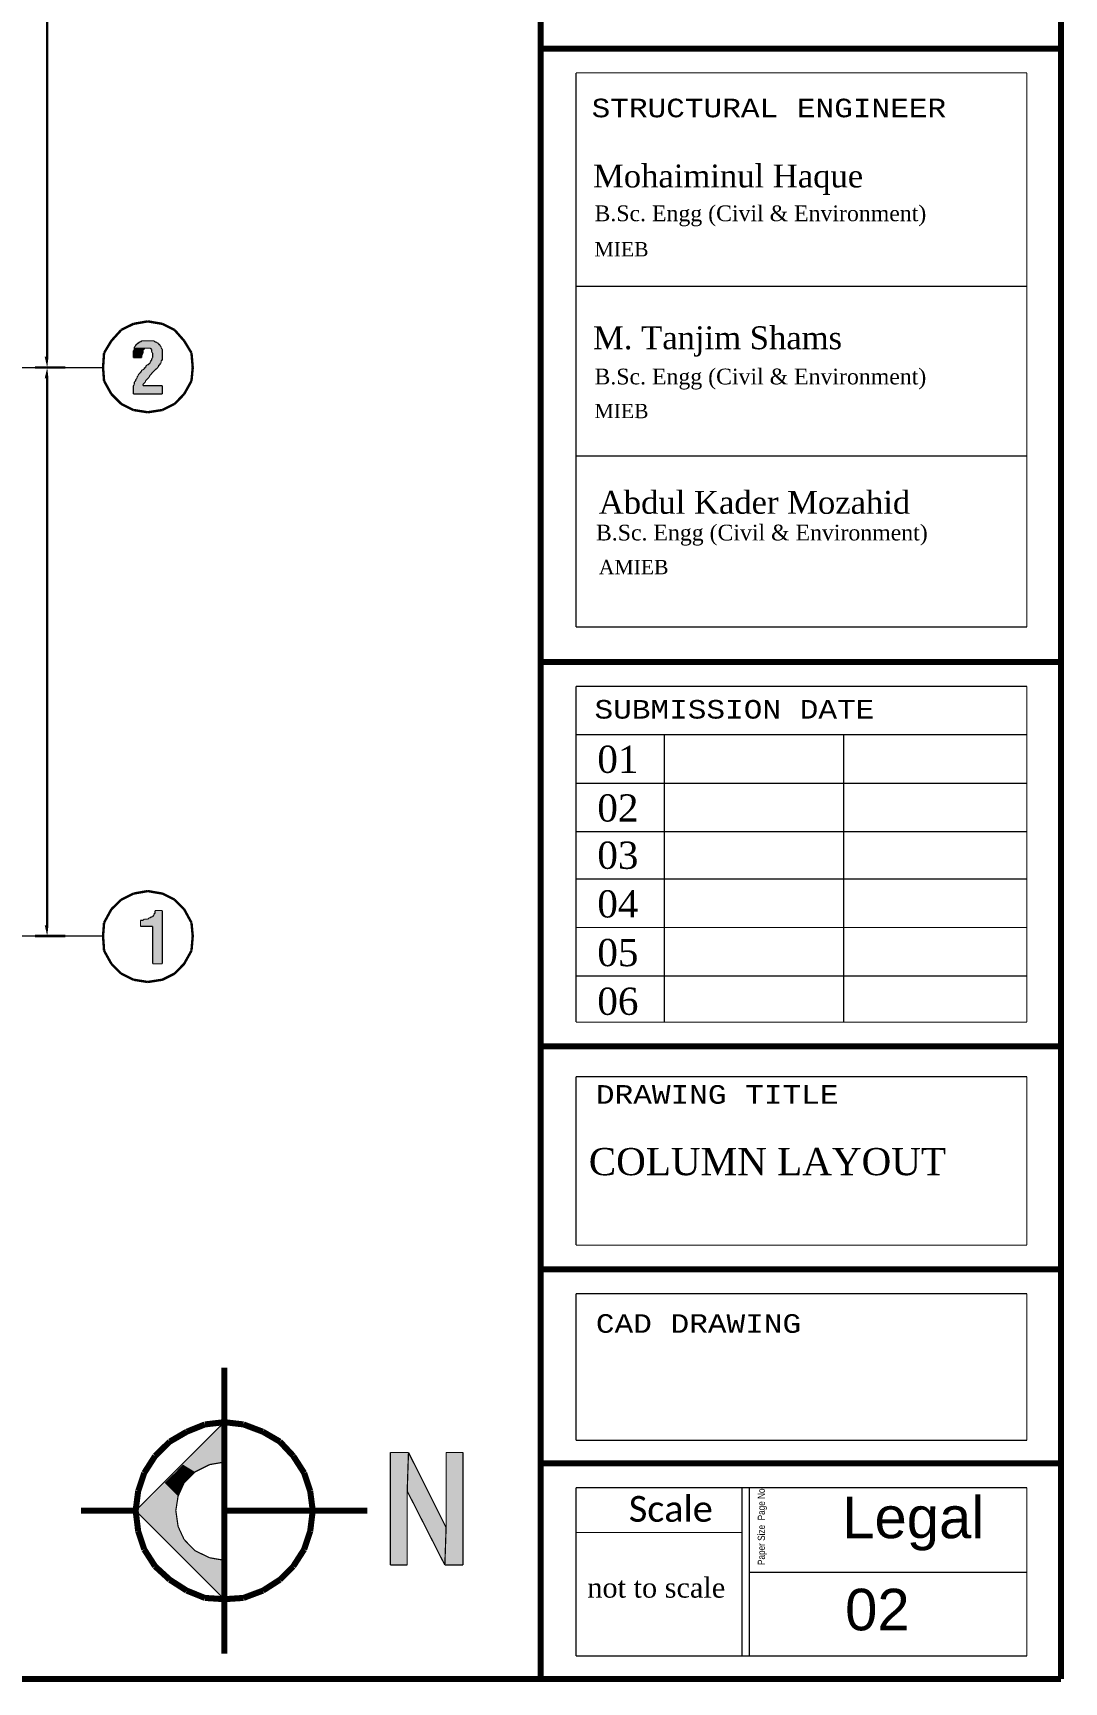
# Model space of a CAD drawing. Header units: millimetres. Extents: x 5 to 350, y 3 to 213.
# Drawn here: x 278.5 to 350.5, y 2.9 to 118.1 of the extents above; entities that cross this region are included whole.
import ezdxf

# ---------------------------------------------------------------- set-up
doc = ezdxf.new("R2010")
doc.units = ezdxf.units.MM
for name, color, linetype in [('H', 251, 'Continuous'), ('P', 255, 'Continuous'), ('T', 255, 'Continuous')]:
    doc.layers.add(name, color=color, linetype=linetype)
doc.styles.get("Standard").update_dxf_attribs({"font": 'arial.ttf'})

msp = doc.modelspace()

# ---------------------------------------------------------------- hatches: boundary and pattern name
at = {"layer": 'H', "linetype": 'Continuous'}
for points in [[(285.503, 92.886), (285.503, 93.468), (285.574, 93.557), (285.574, 93.733), (285.662, 93.804), (285.662, 93.892), (285.75, 93.98), (285.75, 94.068), (285.838, 94.156), (285.838, 94.227), (286.085, 94.492), (286.085, 94.58), (286.173, 94.58), (286.262, 94.65), (286.262, 94.738), (286.35, 94.738), (286.42, 94.915), (286.508, 94.915), (286.685, 95.074), (286.685, 95.162), (286.773, 95.25), (286.773, 95.338), (286.844, 95.426), (286.844, 95.762), (286.773, 95.85), (286.773, 96.008), (286.685, 96.097), (285.574, 96.097), (285.574, 96.185), (285.662, 96.273), (285.662, 96.344), (285.75, 96.344), (285.75, 96.432), (285.838, 96.432), (285.926, 96.52), (285.997, 96.52), (286.085, 96.608), (286.932, 96.608), (287.02, 96.52), (287.108, 96.52), (287.196, 96.432), (287.267, 96.432), (287.267, 96.344), (287.355, 96.344), (287.355, 96.273), (287.443, 96.185), (287.443, 96.097), (287.532, 96.008), (287.532, 95.25), (287.443, 95.25), (287.443, 95.074), (287.355, 95.003), (287.355, 94.915), (287.267, 94.915), (287.267, 94.827), (286.685, 94.227), (286.597, 94.068), (286.35, 93.804), (286.35, 93.733), (286.173, 93.557), (286.173, 93.468), (287.532, 93.468), (287.532, 92.886), (285.503, 92.886)], [(285.503, 95.426), (285.503, 95.92), (285.574, 96.008), (285.574, 96.097), (286.262, 96.097), (286.262, 96.008), (286.173, 96.008), (286.173, 95.762), (286.085, 95.585), (286.085, 95.426), (285.503, 95.426)], [(279.488, 94.738), (279.312, 95.497), (279.576, 95.497), (279.488, 94.738)], [(279.312, 93.98), (279.488, 94.738), (279.576, 93.98), (279.312, 93.98)], [(286.844, 53.093), (286.844, 55.704), (285.997, 55.704), (285.997, 56.127), (286.173, 56.127), (286.262, 56.215), (286.508, 56.215), (286.597, 56.303), (286.685, 56.303), (286.773, 56.392), (286.844, 56.392), (286.932, 56.48), (286.932, 56.55), (287.02, 56.638), (287.02, 56.815), (287.532, 56.815), (287.532, 53.093), (286.844, 53.093)], [(279.488, 55.033), (279.312, 55.792), (279.576, 55.792), (279.488, 55.033)], [(289.137, 18.292), (291.853, 21.078), (291.853, 18.292), (289.137, 18.292)], [(303.442, 11.095), (303.442, 18.962), (304.712, 18.962), (304.624, 16.263), (304.624, 11.095), (303.442, 11.095)], [(307.252, 11.095), (304.624, 16.263), (304.712, 18.962), (307.34, 13.723), (307.252, 11.095)], [(307.252, 11.095), (307.34, 13.723), (307.34, 18.962), (308.522, 18.962), (308.522, 11.095), (307.252, 11.095)], [(287.69, 16.845), (288.466, 17.604), (289.048, 16.845), (287.69, 16.845)], [(288.466, 17.604), (288.96, 18.115), (289.807, 17.604), (288.466, 17.604)], [(289.048, 16.845), (288.466, 17.604), (289.807, 17.604), (289.048, 16.845)], [(288.96, 18.115), (289.137, 18.292), (290.83, 18.115), (288.96, 18.115)], [(289.807, 17.604), (288.96, 18.115), (290.83, 18.115), (289.807, 17.604)], [(290.83, 18.115), (289.137, 18.292), (291.853, 18.292), (290.83, 18.115)], [(286.773, 15.91), (287.69, 16.845), (288.625, 15.91), (286.773, 15.91)], [(288.625, 15.91), (287.69, 16.845), (289.048, 16.845), (288.625, 15.91)], [(285.662, 14.905), (286.773, 15.91), (288.466, 14.905), (285.662, 14.905)], [(288.466, 14.905), (286.773, 15.91), (288.625, 15.91), (288.466, 14.905)], [(286.773, 13.794), (285.662, 14.905), (288.625, 13.794), (286.773, 13.794)], [(288.625, 13.794), (285.662, 14.905), (288.466, 14.905), (288.625, 13.794)], [(287.69, 12.876), (286.773, 13.794), (289.048, 12.876), (287.69, 12.876)], [(289.048, 12.876), (286.773, 13.794), (288.625, 13.794), (289.048, 12.876)], [(288.466, 12.1), (287.69, 12.876), (289.807, 12.1), (288.466, 12.1)], [(289.807, 12.1), (287.69, 12.876), (289.048, 12.876), (289.807, 12.1)], [(288.96, 11.606), (288.466, 12.1), (290.83, 11.606), (288.96, 11.606)], [(290.83, 11.606), (288.466, 12.1), (289.807, 12.1), (290.83, 11.606)], [(289.137, 11.43), (288.96, 11.606), (291.853, 11.43), (289.137, 11.43)], [(291.853, 11.43), (288.96, 11.606), (290.83, 11.606), (291.853, 11.43)], [(291.853, 8.714), (289.137, 11.43), (291.853, 11.43), (291.853, 8.714)]]:
    msp.add_hatch(color=256, dxfattribs=at).paths.add_polyline_path(points)

# ---------------------------------------------------------------- linework, layer by layer
at = {"layer": 'P'}
for points, const_width in [([(313.937, 3.14), (313.937, 212.513)], 0.423), ([(313.937, 3.14), (313.937, 212.513)], 0.423), ([(350.273, 212.513), (350.273, 3.14)], 0.423), ([(350.273, 212.513), (350.273, 3.14)], 0.423), ([(313.937, 3.14), (313.937, 185.085)], 0.085), ([(313.937, 3.14), (313.937, 185.085)], 0.085), ([(350.273, 185.085), (350.273, 3.14)], 0.085), ([(350.273, 185.085), (350.273, 3.14)], 0.085), ([(279.488, 95.497), (279.488, 130.298)], 0.169), ([(313.937, 117.016), (350.273, 117.016)], 0.423), ([(313.937, 117.016), (350.273, 117.016)], 0.423), ([(347.892, 115.323), (316.406, 115.323)], 0.085), ([(316.406, 115.323), (347.892, 115.323)], 0.085), ([(316.406, 76.623), (316.406, 115.323)], 0.085), ([(316.406, 76.623), (316.406, 115.323)], 0.085), ([(316.406, 76.623), (316.406, 115.323)], 0.085), ([(347.892, 115.323), (347.892, 115.323)], 0.085), ([(347.892, 76.623), (347.892, 115.323)], 0.085), ([(347.892, 76.623), (347.892, 115.323)], 0.085), ([(347.892, 115.323), (347.892, 76.623)], 0.085), ([(347.892, 100.418), (316.406, 100.418)], 0.085), ([(286.508, 97.966), (285.503, 97.79)], 0.169), ([(287.532, 97.79), (286.508, 97.966)], 0.169), ([(284.656, 97.367), (283.968, 96.608)], 0.169), ([(285.503, 97.79), (284.656, 97.367)], 0.169), ([(288.378, 97.367), (287.532, 97.79)], 0.169), ([(289.048, 96.608), (288.378, 97.367)], 0.169), ([(283.457, 95.762), (283.386, 94.738)], 0.169), ([(283.968, 96.608), (283.457, 95.762)], 0.169), ([(285.574, 96.008), (285.503, 95.92)], 0.085), ([(285.503, 95.92), (285.503, 95.85)], 0.085), ([(285.503, 95.85), (285.503, 95.762)], 0.085), ([(285.503, 95.762), (285.503, 95.585)], 0.085), ([(285.503, 95.585), (285.503, 95.497)], 0.085), ([(285.662, 96.273), (285.574, 96.185)], 0.085), ([(285.574, 96.185), (285.574, 96.097)], 0.085), ([(285.574, 96.097), (285.574, 96.008)], 0.085), ([(286.508, 96.097), (285.574, 96.097)], 0.085), ([(285.574, 96.097), (286.508, 96.097)], 0.085), ([(285.75, 96.344), (285.662, 96.344)], 0.085), ([(285.662, 96.344), (285.662, 96.273)], 0.085), ([(285.838, 96.432), (285.75, 96.432)], 0.085), ([(285.75, 96.432), (285.75, 96.344)], 0.085), ([(285.926, 96.52), (285.838, 96.432)], 0.085), ([(285.997, 96.52), (285.926, 96.52)], 0.085), ([(286.085, 96.608), (285.997, 96.52)], 0.085), ([(286.173, 96.608), (286.085, 96.608)], 0.085), ([(286.085, 95.585), (286.173, 95.762)], 0.085), ([(286.085, 95.497), (286.085, 95.585)], 0.085), ([(286.262, 96.608), (286.173, 96.608)], 0.085), ([(286.173, 95.92), (286.173, 96.008)], 0.085), ([(286.173, 96.008), (286.262, 96.008)], 0.085), ([(286.173, 95.85), (286.173, 95.92)], 0.085), ([(286.173, 95.762), (286.173, 95.85)], 0.085), ([(286.42, 96.608), (286.262, 96.608)], 0.085), ([(286.262, 96.008), (286.262, 96.097)], 0.085), ([(286.262, 96.097), (286.35, 96.097)], 0.085), ([(286.35, 96.097), (286.508, 96.097)], 0.085), ([(286.508, 96.608), (286.42, 96.608)], 0.085), ([(286.597, 96.608), (286.508, 96.608)], 0.085), ([(286.508, 96.097), (286.597, 96.097)], 0.085), ([(286.773, 96.608), (286.597, 96.608)], 0.085), ([(286.597, 96.097), (286.685, 96.097)], 0.085), ([(286.685, 96.097), (286.773, 96.008)], 0.085), ([(286.844, 96.608), (286.773, 96.608)], 0.085), ([(286.773, 96.008), (286.773, 95.92)], 0.085), ([(286.773, 95.92), (286.773, 95.85)], 0.085), ([(286.773, 95.85), (286.844, 95.762)], 0.085), ([(286.932, 96.608), (286.844, 96.608)], 0.085), ([(286.844, 95.762), (286.844, 95.673)], 0.085), ([(286.844, 95.673), (286.844, 95.585)], 0.085), ([(286.844, 95.585), (286.844, 95.426)], 0.085), ([(287.02, 96.52), (286.932, 96.608)], 0.085), ([(287.108, 96.52), (287.02, 96.52)], 0.085), ([(287.196, 96.432), (287.108, 96.52)], 0.085), ([(287.267, 96.432), (287.196, 96.432)], 0.085), ([(287.267, 96.344), (287.267, 96.432)], 0.085), ([(287.355, 96.344), (287.267, 96.344)], 0.085), ([(287.355, 96.273), (287.355, 96.344)], 0.085), ([(287.443, 96.185), (287.355, 96.273)], 0.085), ([(287.443, 96.097), (287.443, 96.185)], 0.085), ([(287.532, 96.008), (287.443, 96.097)], 0.085), ([(287.532, 95.92), (287.532, 96.008)], 0.085), ([(287.532, 95.85), (287.532, 95.92)], 0.085), ([(287.532, 95.673), (287.532, 95.85)], 0.085), ([(287.532, 95.585), (287.532, 95.673)], 0.085), ([(287.532, 95.497), (287.532, 95.585)], 0.085), ([(289.56, 95.762), (289.048, 96.608)], 0.169), ([(289.648, 94.738), (289.56, 95.762)], 0.169), ([(45.896, 94.738), (283.386, 94.738)], 0.085), ([(280.758, 94.738), (278.642, 94.738)], 0.169), ([(280.758, 94.738), (278.642, 94.738)], 0.169), ([(283.386, 94.738), (283.457, 93.804)], 0.169), ([(285.503, 95.497), (285.503, 95.426)], 0.085), ([(285.503, 95.426), (286.085, 95.426)], 0.085), ([(286.085, 94.492), (285.997, 94.403)], 0.085), ([(286.085, 95.426), (286.085, 95.497)], 0.085), ([(286.173, 94.58), (286.085, 94.58)], 0.085), ([(286.085, 94.58), (286.085, 94.492)], 0.085), ([(286.262, 94.65), (286.173, 94.58)], 0.085), ([(286.35, 94.738), (286.262, 94.738)], 0.085), ([(286.262, 94.738), (286.262, 94.65)], 0.085), ([(286.42, 94.915), (286.35, 94.738)], 0.085), ([(286.508, 94.915), (286.42, 94.915)], 0.085), ([(286.597, 95.003), (286.508, 94.915)], 0.085), ([(286.685, 95.074), (286.597, 95.003)], 0.085), ([(286.773, 95.25), (286.685, 95.162)], 0.085), ([(286.685, 95.162), (286.685, 95.074)], 0.085), ([(286.844, 95.426), (286.773, 95.338)], 0.085), ([(286.773, 95.338), (286.773, 95.25)], 0.085), ([(286.844, 94.403), (286.932, 94.492)], 0.085), ([(286.932, 94.492), (287.02, 94.58)], 0.085), ([(287.02, 94.58), (287.108, 94.65)], 0.085), ([(287.108, 94.65), (287.196, 94.738)], 0.085), ([(287.196, 94.738), (287.267, 94.827)], 0.085), ([(287.267, 94.827), (287.267, 94.915)], 0.085), ([(287.267, 94.915), (287.355, 94.915)], 0.085), ([(287.355, 95.003), (287.443, 95.074)], 0.085), ([(287.355, 94.915), (287.355, 95.003)], 0.085), ([(287.443, 95.162), (287.443, 95.25)], 0.085), ([(287.443, 95.25), (287.532, 95.25)], 0.085), ([(287.443, 95.074), (287.443, 95.162)], 0.085), ([(287.532, 95.426), (287.532, 95.497)], 0.085), ([(287.532, 95.25), (287.532, 95.426)], 0.085), ([(289.56, 93.804), (289.648, 94.738)], 0.169), ([(289.648, 94.738), (289.648, 94.738)], 0.169), ([(279.488, 55.792), (279.488, 93.98)], 0.169), ([(283.457, 93.804), (283.968, 92.886)], 0.169), ([(285.574, 93.557), (285.503, 93.468)], 0.085), ([(285.503, 93.468), (285.503, 93.38)], 0.085), ([(285.503, 93.38), (285.503, 93.31)], 0.085), ([(285.503, 93.31), (285.503, 93.222)], 0.085), ([(285.662, 93.804), (285.574, 93.733)], 0.085), ([(285.574, 93.733), (285.574, 93.645)], 0.085), ([(285.574, 93.645), (285.574, 93.557)], 0.085), ([(285.75, 93.98), (285.662, 93.892)], 0.085), ([(285.662, 93.892), (285.662, 93.804)], 0.085), ([(285.838, 94.156), (285.75, 94.068)], 0.085), ([(285.75, 94.068), (285.75, 93.98)], 0.085), ([(285.926, 94.315), (285.838, 94.227)], 0.085), ([(285.838, 94.227), (285.838, 94.156)], 0.085), ([(285.997, 94.403), (285.926, 94.315)], 0.085), ([(286.173, 93.557), (286.262, 93.645)], 0.085), ([(286.173, 93.468), (286.173, 93.557)], 0.085), ([(287.532, 93.468), (286.173, 93.468)], 0.085), ([(286.262, 93.645), (286.35, 93.733)], 0.085), ([(286.35, 93.804), (286.42, 93.892)], 0.085), ([(286.35, 93.733), (286.35, 93.804)], 0.085), ([(286.42, 93.892), (286.508, 93.98)], 0.085), ([(286.508, 93.98), (286.597, 94.068)], 0.085), ([(286.597, 94.068), (286.685, 94.227)], 0.085), ([(286.685, 94.227), (286.773, 94.315)], 0.085), ([(286.773, 94.315), (286.844, 94.403)], 0.085), ([(287.532, 92.886), (287.532, 93.468)], 0.085), ([(289.048, 92.886), (289.56, 93.804)], 0.169), ([(283.968, 92.886), (284.656, 92.198)], 0.169), ([(284.656, 92.198), (285.503, 91.775)], 0.169), ([(285.503, 93.222), (285.503, 93.133)], 0.085), ([(285.503, 93.133), (285.503, 92.957)], 0.085), ([(285.503, 92.957), (285.503, 92.886)], 0.085), ([(285.503, 92.886), (287.532, 92.886)], 0.085), ([(287.532, 91.775), (288.378, 92.198)], 0.169), ([(288.378, 92.198), (289.048, 92.886)], 0.169), ([(285.503, 91.775), (286.508, 91.616)], 0.169), ([(286.508, 91.616), (287.532, 91.775)], 0.169), ([(347.892, 88.565), (316.406, 88.565)], 0.085), ([(347.892, 76.623), (316.406, 76.623)], 0.085), ([(316.406, 76.623), (347.892, 76.623)], 0.085), ([(347.892, 76.623), (316.406, 76.623)], 0.085), ([(347.892, 76.623), (316.406, 76.623)], 0.085), ([(316.406, 76.623), (347.892, 76.623)], 0.085), ([(347.892, 76.623), (316.406, 76.623)], 0.085), ([(316.406, 76.623), (347.892, 76.623)], 0.085), ([(347.892, 76.623), (316.406, 76.623)], 0.085), ([(347.892, 76.623), (316.406, 76.623)], 0.085), ([(316.406, 76.623), (347.892, 76.623)], 0.085), ([(347.892, 76.623), (316.406, 76.623)], 0.085), ([(316.406, 76.623), (347.892, 76.623)], 0.085), ([(347.892, 76.623), (316.406, 76.623)], 0.085), ([(347.892, 76.623), (316.406, 76.623)], 0.085), ([(316.406, 76.623), (347.892, 76.623)], 0.085), ([(347.892, 76.623), (347.892, 76.623)], 0.085), ([(347.892, 76.623), (347.892, 76.623)], 0.085), ([(313.937, 74.172), (350.273, 74.172)], 0.423), ([(316.406, 49.018), (316.406, 72.478)], 0.085), ([(316.406, 72.478), (347.892, 72.478)], 0.085), ([(347.892, 72.478), (347.892, 49.018)], 0.085), ([(347.892, 72.478), (347.892, 72.478)], 0.085), ([(347.892, 69.092), (316.406, 69.092)], 0.085), ([(347.892, 69.092), (316.406, 69.092)], 0.085), ([(322.58, 69.092), (322.58, 49.018)], 0.085), ([(335.104, 69.092), (335.104, 49.018)], 0.085), ([(347.892, 65.705), (316.406, 65.705)], 0.085), ([(347.892, 62.318), (316.406, 62.318)], 0.085), ([(347.892, 59.02), (316.406, 59.02)], 0.085), ([(284.656, 57.573), (283.968, 56.903)], 0.169), ([(285.503, 57.997), (284.656, 57.573)], 0.169), ([(286.508, 58.173), (285.503, 57.997)], 0.169), ([(287.532, 57.997), (286.508, 58.173)], 0.169), ([(288.378, 57.573), (287.532, 57.997)], 0.169), ([(289.048, 56.903), (288.378, 57.573)], 0.169), ([(283.968, 56.903), (283.457, 55.968)], 0.169), ([(286.932, 56.48), (286.844, 56.392)], 0.085), ([(287.02, 56.638), (286.932, 56.55)], 0.085), ([(286.932, 56.55), (286.932, 56.48)], 0.085), ([(287.532, 56.815), (287.02, 56.815)], 0.085), ([(287.02, 56.815), (287.02, 56.727)], 0.085), ([(287.02, 56.727), (287.02, 56.638)], 0.085), ([(287.532, 53.093), (287.532, 56.815)], 0.085), ([(289.56, 55.968), (289.048, 56.903)], 0.169), ([(283.457, 55.968), (283.386, 55.033)], 0.169), ([(286.173, 56.127), (285.997, 56.127)], 0.085), ([(285.997, 56.127), (285.997, 55.704)], 0.085), ([(285.997, 55.704), (286.844, 55.704)], 0.085), ([(286.262, 56.215), (286.173, 56.127)], 0.085), ([(286.35, 56.215), (286.262, 56.215)], 0.085), ([(286.42, 56.215), (286.35, 56.215)], 0.085), ([(286.508, 56.215), (286.42, 56.215)], 0.085), ([(286.597, 56.303), (286.508, 56.215)], 0.085), ([(286.685, 56.303), (286.597, 56.303)], 0.085), ([(286.773, 56.392), (286.685, 56.303)], 0.085), ([(286.844, 56.392), (286.773, 56.392)], 0.085), ([(286.844, 55.704), (286.844, 53.093)], 0.085), ([(289.648, 55.033), (289.56, 55.968)], 0.169), ([(347.892, 55.633), (316.406, 55.633)], 0.085), ([(45.896, 55.033), (283.386, 55.033)], 0.085), ([(280.758, 55.033), (278.642, 55.033)], 0.169), ([(283.386, 55.033), (283.457, 54.01)], 0.169), ([(289.56, 54.01), (289.648, 55.033)], 0.169), ([(289.648, 55.033), (289.648, 55.033)], 0.169), ([(283.457, 54.01), (283.968, 53.093)], 0.169), ([(283.968, 53.093), (284.656, 52.405)], 0.169), ([(286.844, 53.093), (287.532, 53.093)], 0.085), ([(288.378, 52.405), (289.048, 53.093)], 0.169), ([(289.048, 53.093), (289.56, 54.01)], 0.169), ([(284.656, 52.405), (285.503, 51.982)], 0.169), ([(285.503, 51.982), (286.508, 51.823)], 0.169), ([(286.508, 51.823), (287.532, 51.982)], 0.169), ([(287.532, 51.982), (288.378, 52.405)], 0.169), ([(347.892, 52.246), (316.406, 52.246)], 0.085), ([(347.892, 49.018), (316.406, 49.018)], 0.085), ([(313.937, 47.325), (350.273, 47.325)], 0.423), ([(316.406, 45.208), (347.892, 45.208)], 0.085), ([(347.892, 45.208), (316.406, 45.208)], 0.085), ([(316.406, 45.208), (316.406, 45.208)], 0.085), ([(316.406, 33.443), (316.406, 45.208)], 0.085), ([(316.406, 45.208), (347.892, 45.208)], 0.085), ([(347.892, 45.208), (316.406, 45.208)], 0.085), ([(347.892, 33.443), (347.892, 45.208)], 0.085), ([(316.406, 33.443), (347.892, 33.443)], 0.085), ([(347.892, 33.443), (316.406, 33.443)], 0.085), ([(313.937, 31.75), (350.273, 31.75)], 0.423), ([(347.892, 30.057), (316.406, 30.057)], 0.085), ([(316.406, 19.808), (316.406, 30.057)], 0.085), ([(316.406, 30.057), (347.892, 30.057)], 0.085), ([(347.892, 30.057), (347.892, 19.808)], 0.085), ([(347.892, 30.057), (347.892, 30.057)], 0.085), ([(291.853, 24.888), (291.853, 4.904)], 0.423), ([(291.853, 21.078), (285.662, 14.905)], 0.085), ([(290.495, 20.92), (289.225, 20.408)], 0.423), ([(291.853, 21.078), (290.495, 20.92)], 0.423), ([(293.194, 20.92), (291.853, 21.078)], 0.423), ([(294.552, 20.408), (293.194, 20.92)], 0.423), ([(288.043, 19.72), (287.02, 18.715)], 0.423), ([(289.225, 20.408), (288.043, 19.72)], 0.423), ([(295.734, 19.72), (294.552, 20.408)], 0.423), ([(296.668, 18.715), (295.734, 19.72)], 0.423), ([(347.892, 19.808), (316.406, 19.808)], 0.085), ([(287.02, 18.715), (286.262, 17.533)], 0.423), ([(297.427, 17.533), (296.668, 18.715)], 0.423), ([(304.712, 18.962), (303.442, 18.962)], 0.085), ([(303.442, 18.962), (303.442, 11.095)], 0.085), ([(304.624, 16.263), (304.712, 18.962)], 0.085), ([(304.712, 18.962), (304.624, 16.263)], 0.085), ([(307.34, 13.723), (304.712, 18.962)], 0.085), ([(308.522, 18.962), (307.34, 18.962)], 0.085), ([(307.34, 18.962), (307.34, 13.723)], 0.085), ([(308.522, 11.095), (308.522, 18.962)], 0.085), ([(286.262, 17.533), (285.838, 16.263)], 0.423), ([(289.807, 17.604), (289.048, 16.845)], 0.085), ([(290.83, 18.115), (289.807, 17.604)], 0.085), ([(291.853, 18.292), (290.83, 18.115)], 0.085), ([(297.85, 16.263), (297.427, 17.533)], 0.423), ([(313.937, 18.203), (350.273, 18.203)], 0.423), ([(285.838, 16.263), (285.662, 14.905)], 0.423), ([(289.048, 16.845), (288.625, 15.91)], 0.085), ([(298.027, 14.905), (297.85, 16.263)], 0.423), ([(304.624, 11.095), (304.624, 16.263)], 0.085), ([(304.624, 16.263), (307.252, 11.095)], 0.085), ([(316.406, 4.745), (316.406, 16.51)], 0.085), ([(316.406, 16.51), (347.892, 16.51)], 0.085), ([(316.406, 4.745), (316.406, 16.51)], 0.085), ([(316.406, 16.51), (347.892, 16.51)], 0.085), ([(327.995, 16.51), (327.995, 4.745)], 0.085), ([(327.995, 16.51), (327.995, 4.745)], 0.085), ([(328.507, 16.51), (328.507, 4.745)], 0.085), ([(328.507, 16.51), (328.507, 4.745)], 0.085), ([(347.892, 16.51), (347.892, 4.745)], 0.085), ([(347.892, 16.51), (347.892, 4.745)], 0.085), ([(285.662, 14.905), (281.852, 14.905)], 0.423), ([(285.662, 14.905), (285.838, 13.458)], 0.423), ([(288.625, 15.91), (288.466, 14.905)], 0.085), ([(301.837, 14.905), (291.853, 14.905)], 0.423), ([(297.85, 13.458), (298.027, 14.905)], 0.423), ([(298.027, 14.905), (298.027, 14.905)], 0.423), ([(285.662, 14.905), (291.853, 8.714)], 0.085), ([(288.466, 14.905), (288.625, 13.794)], 0.085), ([(288.625, 13.794), (289.048, 12.876)], 0.085), ([(285.838, 13.458), (286.262, 12.188)], 0.423), ([(289.048, 12.876), (289.807, 12.1)], 0.085), ([(297.427, 12.188), (297.85, 13.458)], 0.423), ([(307.34, 13.723), (307.252, 11.095)], 0.085), ([(307.252, 11.095), (307.34, 13.723)], 0.085), ([(316.406, 13.37), (327.995, 13.37)], 0.085), ([(286.262, 12.188), (287.02, 11.007)], 0.423), ([(289.807, 12.1), (290.83, 11.606)], 0.085), ([(290.83, 11.606), (291.853, 11.43)], 0.085), ([(296.668, 11.007), (297.427, 12.188)], 0.423), ([(287.02, 11.007), (288.043, 10.072)], 0.423), ([(295.734, 10.072), (296.668, 11.007)], 0.423), ([(303.442, 11.095), (304.624, 11.095)], 0.085), ([(307.252, 11.095), (308.522, 11.095)], 0.085), ([(328.507, 10.583), (347.892, 10.583)], 0.085), ([(328.507, 10.583), (347.892, 10.583)], 0.085), ([(288.043, 10.072), (289.225, 9.313)], 0.423), ([(289.225, 9.313), (290.495, 8.802)], 0.423), ([(293.194, 8.802), (294.552, 9.313)], 0.423), ([(294.552, 9.313), (295.734, 10.072)], 0.423), ([(290.495, 8.802), (291.853, 8.714)], 0.423), ([(291.853, 8.714), (293.194, 8.802)], 0.423), ([(347.892, 4.745), (316.406, 4.745)], 0.085), ([(347.892, 4.745), (316.406, 4.745)], 0.085), ([(350.273, 3.14), (5.256, 3.14)], 0.423), ([(350.273, 3.14), (5.256, 3.14)], 0.423), ([(350.273, 3.14), (313.937, 3.14)], 0.423), ([(350.273, 3.14), (313.937, 3.14)], 0.423), ([(350.273, 3.14), (313.937, 3.14)], 0.085), ([(350.273, 3.14), (313.937, 3.14)], 0.085), ([(350.273, 3.14), (350.273, 3.14)], 0.423), ([(350.273, 3.14), (350.273, 3.14)], 0.423)]:
    msp.add_lwpolyline(points, dxfattribs=dict(at, const_width=const_width))

# ---------------------------------------------------------------- texts
at = {"layer": 'T', "attachment_point": 7}
for s, insert, char_height in [('{\\fCourier New|b0|i0|c0|p18;STRUCTURAL ENGINEER}', (317.5, 112.2), 1.3), ('{\\fBook Antiqua|b0|i0|c0|p18;Mohaiminul Haque}', (317.6, 106.8), 1.6), ('{\\fBook Antiqua|b0|i0|c0|p18;B.Sc. Engg (Civil & Environment)}', (317.7, 104.6), 1.1), ('{\\fBook Antiqua|b0|i0|c0|p18;MIEB}', (317.7, 102.5), 1), ('{\\fBook Antiqua|b0|i0|c0|p18;M. Tanjim Shams}', (317.6, 95.5), 1.6), ('{\\fBook Antiqua|b0|i0|c0|p18;B.Sc. Engg (Civil & Environment)}', (317.7, 93.2), 1.1), ('{\\fBook Antiqua|b0|i0|c0|p18;MIEB}', (317.7, 91.2), 1), ('{\\fBook Antiqua|b0|i0|c0|p18;Abdul Kader Mozahid}', (318, 84.5), 1.6), ('{\\fBook Antiqua|b0|i0|c0|p18;B.Sc. Engg (Civil & Environment)}', (317.8, 82.3), 1.1), ('{\\fBook Antiqua|b0|i0|c0|p18;AMIEB}', (318, 80.3), 1), ('{\\fCourier New|b0|i0|c0|p18;SUBMISSION DATE}', (317.7, 70.2), 1.3), ('{\\fBook Antiqua|b0|i0|c0|p18;01}', (317.9, 66.4), 1.9), ('{\\fBook Antiqua|b0|i0|c0|p18;02}', (317.9, 63), 1.9), ('{\\fBook Antiqua|b0|i0|c0|p18;03}', (317.9, 59.7), 1.9), ('{\\fBook Antiqua|b0|i0|c0|p18;04}', (317.9, 56.3), 1.9), ('{\\fBook Antiqua|b0|i0|c0|p18;05}', (317.9, 52.9), 1.9), ('{\\fBook Antiqua|b0|i0|c0|p18;06}', (317.9, 49.5), 1.9), ('{\\fCourier New|b0|i0|c0|p18;DRAWING TITLE}', (317.8, 43.3), 1.3), ('{\\fBook Antiqua|b0|i0|c0|p18;COLUMN LAYOUT}', (317.3, 38.3), 1.9), ('{\\fCourier New|b0|i0|c0|p18;CAD DRAWING}', (317.8, 27.3), 1.3), ('{\\fCalibri|b0|i0|c0|p18;Scale}', (320.1, 14.1), 1.8), ('{\\fArial|b0|i0|c0|p18;Legal}', (335, 12.1), 2.9), ('{\\fBook Antiqua|b0|i0|c0|p18;not to scale}', (317.2, 8.8), 1.4), ('{\\fArial|b0|i0|c0|p18;02}', (335.2, 6.5), 2.9)]:
    msp.add_mtext(s, dxfattribs=dict(at, insert=insert, char_height=char_height))
at = {"layer": 'T', "insert": (329.1, 11.1), "char_height": 0.5, "attachment_point": 1, "rotation": 90}
msp.add_mtext('{\\fArial Narrow|b0|i0|c0|p18;Paper Size  Page No.}', dxfattribs=at)

doc.saveas('drawing.dxf')
